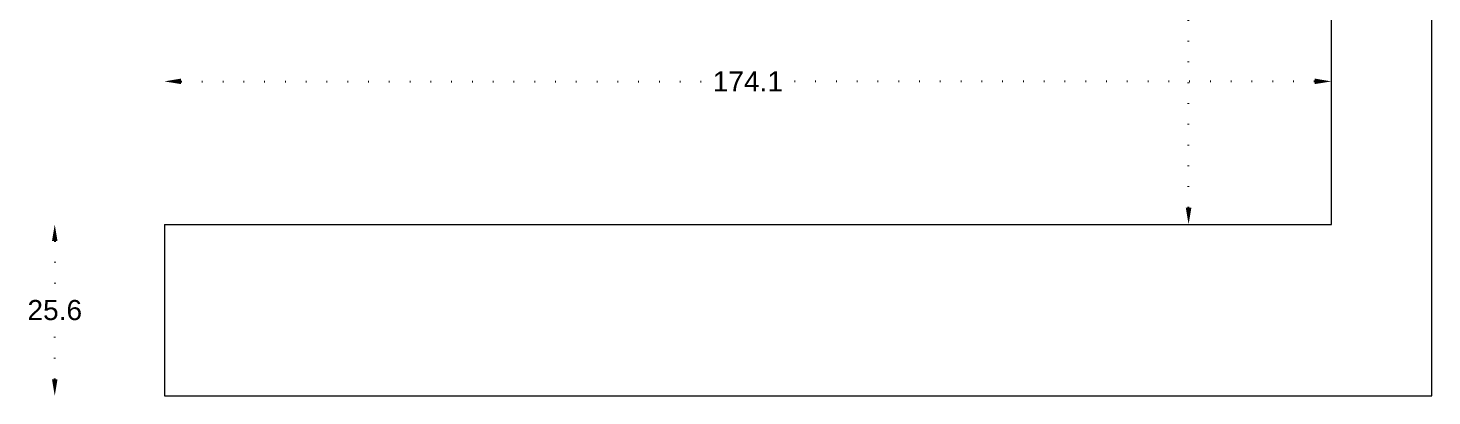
# Model space of a CAD drawing. Header units: centimetres. Extents: x 31 to 5445, y 74 to 2139.
# Drawn here: x 2406.9 to 2616.3, y 290.6 to 345.5 of the extents above; entities that cross this region are included whole.
import ezdxf

# ---------------------------------------------------------------- set-up
doc = ezdxf.new("R2010")
doc.units = ezdxf.units.CM
doc.header["$MEASUREMENT"] = 0
doc.linetypes.add('ACAD_ISO07W100', pattern=[3, 0, -3])
doc.styles.get("Standard").update_dxf_attribs({"font": 'arial.ttf'})
doc.dimstyles.get("Standard").update_dxf_attribs({"dimtxt": 3, "dimasz": 2.5, "dimexe": 0.18, "dimexo": 0.0625, "dimgap": 0.09, "dimtad": 0, "dimtih": 1, "dimtoh": 1, "dimdec": 1, "dimzin": 0, "dimdsep": 46, "dimtxsty": 'Standard', "dimcen": 0.09, "dimse1": 1, "dimse2": 1, "dimadec": 0, "dimazin": 0, "dimtfac": 1, "dimtdec": 1, "dimtofl": 0, "dimtmove": 0, "dimatfit": 3, "dimfxl": 1, "dimtolj": 1, "dimtzin": 0, "dimarcsym": 0})

# ---------------------------------------------------------------- blocks, each defined once
blk = doc.blocks.new('*D20')
at = {"color": 0, "linetype": 'ACAD_ISO07W100', "lineweight": -2, "transparency": 16777216}
for p, q in [((2580, 752.98), (2580, 537.45)), ((2580, 318.68), (2580, 534.21))]:
    blk.add_line(p, q, dxfattribs=at)
at = {"color": 0, "transparency": 16777216}
for points in [[(2579.58, 752.98), (2580.42, 752.98), (2580, 755.48)], [(2579.58, 318.68), (2580.42, 318.68), (2580, 316.18)]]:
    blk.add_solid(points, dxfattribs=at)
at = {"layer": 'Defpoints', "color": 0, "transparency": 16777216}
for p in [(2601.3, 755.48), (2580, 316.18), (2601.3, 316.18)]:
    blk.add_point(p, dxfattribs=at)
at = {"color": 0, "lineweight": 20, "transparency": 16777216, "insert": (2580, 535.83), "char_height": 3, "attachment_point": 5}
blk.add_mtext('\\A1;439.3', dxfattribs=at)
blk = doc.blocks.new('*D26')
at = {"color": 0, "linetype": 'ACAD_ISO07W100', "lineweight": -2, "transparency": 16777216}
for p, q in [((2429.7, 337.53), (2509.53, 337.53)), ((2598.8, 337.53), (2518.97, 337.53))]:
    blk.add_line(p, q, dxfattribs=at)
at = {"color": 0, "transparency": 16777216}
for points in [[(2429.7, 337.95), (2429.7, 337.12), (2427.2, 337.53)], [(2598.8, 337.95), (2598.8, 337.12), (2601.3, 337.53)]]:
    blk.add_solid(points, dxfattribs=at)
at = {"layer": 'Defpoints', "color": 0, "transparency": 16777216}
for p in [(2601.3, 337.53), (2427.2, 316.18), (2601.3, 316.18)]:
    blk.add_point(p, dxfattribs=at)
at = {"color": 0, "lineweight": 20, "transparency": 16777216, "insert": (2514.25, 337.53), "char_height": 3, "attachment_point": 5}
blk.add_mtext('\\A1;174.1', dxfattribs=at)
blk = doc.blocks.new('*D27')
at = {"color": 0, "linetype": 'ACAD_ISO07W100', "lineweight": -2, "transparency": 16777216}
for p, q in [((2410.85, 313.68), (2410.85, 305)), ((2410.85, 293.08), (2410.85, 301.76))]:
    blk.add_line(p, q, dxfattribs=at)
at = {"color": 0, "transparency": 16777216}
for points in [[(2410.43, 313.68), (2411.26, 313.68), (2410.85, 316.18)], [(2410.43, 293.08), (2411.26, 293.08), (2410.85, 290.58)]]:
    blk.add_solid(points, dxfattribs=at)
at = {"layer": 'Defpoints', "color": 0, "transparency": 16777216}
for p in [(2410.85, 316.18), (2427.2, 316.18), (2427.2, 290.58)]:
    blk.add_point(p, dxfattribs=at)
at = {"color": 0, "lineweight": 20, "transparency": 16777216, "insert": (2410.85, 303.38), "char_height": 3, "attachment_point": 5}
blk.add_mtext('\\A1;25.6', dxfattribs=at)

msp = doc.modelspace()

# ---------------------------------------------------------------- linework, layer by layer
at = {"lineweight": 20}
for p, q in [((2616.3, 290.58), (2616.3, 788.48)), ((2601.3, 316.18), (2601.3, 755.48)), ((2427.2, 316.18), (2601.3, 316.18)), ((2427.2, 316.18), (2427.2, 290.58)), ((2427.2, 290.58), (2616.3, 290.58))]:
    msp.add_line(p, q, dxfattribs=at)

# ---------------------------------------------------------------- dimensions: what is measured, and where the dimension line sits
for base, p1, p2, picture, middle in [((2580, 316.18), (2601.3, 755.48), (2601.3, 316.18), '*D20', (2580, 535.83)), ((2410.85, 316.18), (2427.2, 290.58), (2427.2, 316.18), '*D27', (2410.85, 303.38))]:
    dim = msp.add_linear_dim(base=base, p1=p1, p2=p2, angle=90, dimstyle='Standard', dxfattribs=at)
    dim.commit()
    dim.dimension.update_dxf_attribs({"geometry": picture, "text_midpoint": middle})
dim = msp.add_linear_dim(base=(2601.3, 337.53), p1=(2427.2, 316.18), p2=(2601.3, 316.18), dimstyle='Standard', dxfattribs=at)
dim.commit()
dim.dimension.update_dxf_attribs({"geometry": '*D26', "text_midpoint": (2514.25, 337.53)})

doc.saveas('drawing.dxf')
